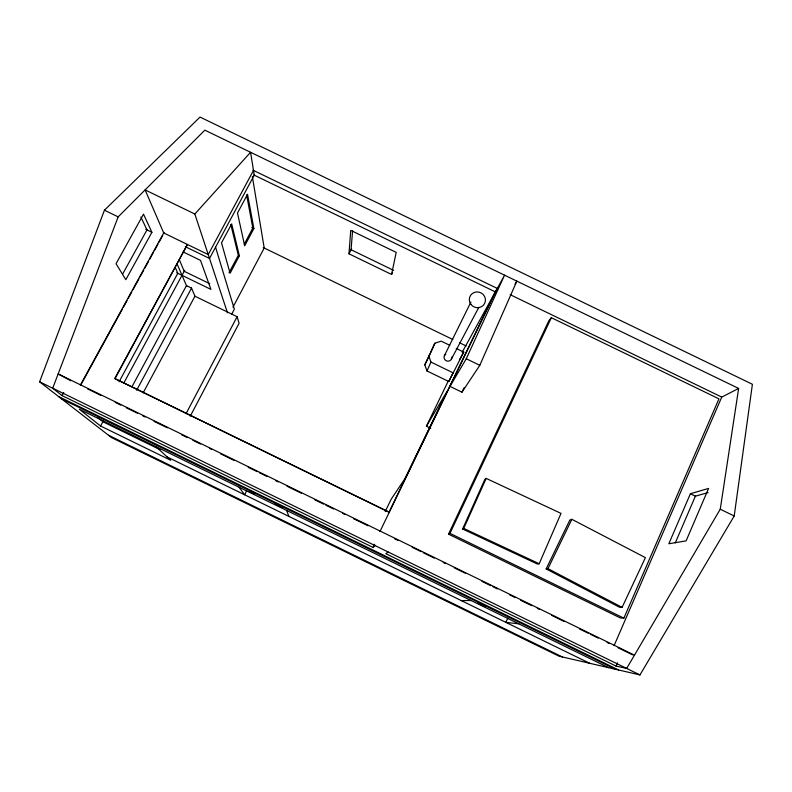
<?xml version="1.0" encoding="UTF-8"?>
<svg xmlns="http://www.w3.org/2000/svg" width="792" height="792" viewBox="0 0 792 792"><rect width="100%" height="100%" fill="white"/><g stroke="black" fill="none" stroke-linecap="round" stroke-linejoin="round"><path stroke-width="1.19" d="M348.975 253.816L350.737 230.363L396.198 252.381L391.565 274.448L348.975 253.816L351.579 248.728M352.579 230.779L351.064 249.737L393.624 270.359M734.204 515.988L752.4 384.278L200.03 117.077L104.435 210.207L39.6 381.813L111.523 437.59L558.994 656.172L639.966 674.923L734.204 515.988L720.255 509.216L738.639 388.436L204.841 130.155L118.166 216.869L52.698 388.209L62.063 395.604L373.101 547.46L374.903 545.51M675.299 542.866L695.386 496.168L708.068 492.584M456.232 348.44L463.756 352.093L448.787 381.526L426.977 370.933L424.799 364.865L434.848 343.233L441.184 341.144L449.787 345.312M388.12 551.965L385.843 553.687L616.057 666.092L617.473 662.815M690.406 493.743L668.834 543.758L686.11 540.867L708.592 488.407L690.406 493.743L695.604 496.267M430.719 352.747L434.848 343.233M539.194 563.746L561.013 513.394L486.179 478.398L484.882 479.378L462.597 528.997L537.461 564.053L539.194 563.746L463.726 528.413L462.597 528.997M623.878 618.156L718.958 398.851L551.341 317.701L548.787 320.879L448.51 534.154L620.374 617.958L623.878 618.156L449.985 533.362L448.51 534.154M614.117 645.569L721.75 397.089L738.639 388.436M462.172 352.212L504.573 275.18L466.27 358.756L449.975 386.367L461.954 392.188L479.803 365.32L516.859 281.12L515.038 284.12M463.726 528.413L486.179 478.398M426.977 370.933L430.967 362.083L428.71 355.786M507.721 618.235L505.86 622.354L518.809 623.829M449.985 533.362L551.341 317.701M622.096 607.375L645.401 557.637L571.864 519.314L569.884 519.968L546.153 568.923L619.7 607.335L622.096 607.375L547.955 568.656L546.153 568.923M461.954 392.188L464.092 387.724M388.555 513.167L495.287 291.862M379.962 531.541L497.208 288.397M373.101 547.46L374.646 544.262M385.239 511.503L391.119 499.326L404.979 478.566L447.143 391.149L426.423 426.225L430.769 428.333M426.423 426.225L448.302 380.932M448.787 381.526L452.905 373.002M547.955 568.656L571.864 519.314M424.799 364.865L430.185 353.846M444.431 355.638L470.903 302.089M391.565 274.448L392.594 272.408M246.649 490.743L244.609 494.772L239.085 487.238M186.031 413.721L237.105 316.711L194.951 296.218L191.545 288.09L186.457 285.615L132.056 386.615M190.288 416.127L239.085 323.284L237.105 316.711M232.977 307.167L264.211 248.015L252.341 176.468M231.591 314.394L234.343 309.187L215.563 247.193M451.43 359.033L478.853 307.296M229.046 272.735L238.323 255.301L230.809 224.532M244.223 244.223L252.836 228.037L246.619 194.941M253.876 228.541L244.688 245.807L237.481 213.048L247.54 194.307L253.876 228.541L251.797 227.532M143.174 392.812L194.951 296.218M253.49 170.419L208.237 254.569L163.706 232.947M136.65 390.228L191.545 288.09M119.077 381.793L177.814 273.299L175.319 267.656M156.153 446.747L170.735 460.281L100.594 426.017L103.465 420.691M123.948 382.803L184.744 270.29M114.791 378.418L187.447 244.471L115.028 378.675L389.258 512.266L115.028 378.675M80.348 385.07L163.954 232.492M80.645 385.288L122.265 309.325M123.453 307.157L127.027 300.643M128.215 298.475L131.779 291.961M132.967 289.793L138.917 278.942M140.105 276.764L143.669 270.26M144.857 268.082L148.421 261.578M149.619 259.4L153.183 252.895M154.371 250.727L157.935 244.213M159.123 242.045L162.697 235.531M62.063 395.604L63.766 392.495M151.906 232.284L125.829 279.685L116.058 263.726L143.51 214.147L151.906 232.284L145.758 229.304M122.651 274.042L146.995 229.898L140.887 217.008M459.716 359.231L463.756 352.093M720.255 509.216L626.67 668.428L616.057 666.092M227.482 312.791L194.842 214.028L250.569 152.282L254.252 175.161L209.524 258.44L185.298 246.688M461.261 600.583L471.052 600.514M253.024 170.191L497.97 288.763M510.216 294.693L721.75 397.089M253.777 174.933L495.841 292.129M194.842 214.028L145.114 189.902L163.885 233.363M263.211 247.53L452.826 339.501M459.479 342.728L466.132 345.955M466.27 358.756L479.803 365.32M430.967 362.083L453.618 373.082M104.435 210.207L118.166 216.869M183.081 251.905L200.515 260.37L210.919 289.387L176.764 272.795M209.751 283.714L184.199 271.3L179.428 259.944M634.461 655.162L58.153 373.933L70.884 380.754M87.516 388.872L100.822 395.366M115.226 402.395L120.77 405.098M126.314 407.811L137.402 413.216M142.946 415.919L145.164 417.008M154.034 421.334L167.34 427.828M181.744 434.858L187.288 437.56M192.832 440.273L200.594 444.055M209.464 448.381L211.682 449.47M220.552 453.796L233.858 460.291M248.262 467.32L257.133 471.646M259.35 472.725L267.112 476.517M275.982 480.843L278.2 481.922M287.07 486.258L301.485 493.287M314.79 499.782L323.651 504.108M325.868 505.187L333.63 508.979M342.5 513.305L344.718 514.384M353.588 518.72L368.003 525.749M394.485 538.669L397.802 540.293M412.196 547.322L421.057 551.638M423.265 552.717L434.343 558.122M443.193 562.449L445.411 563.528M454.271 567.844L465.34 573.25M481.942 581.358L490.802 585.674M493.01 586.753L497.445 588.921M509.622 594.861L515.156 597.564M520.691 600.267L531.759 605.662M537.303 608.365L539.51 609.444M551.687 615.394L563.864 621.334M579.368 628.898L588.228 633.214M590.436 634.303L598.188 638.085M607.048 642.401L609.256 643.48M618.116 647.807L632.511 654.826M39.6 381.813L639.966 674.923M58.578 396.535L618.562 669.963M61.627 398.891L615.137 669.171M249.074 491.416L254.618 494.129M274.557 503.861L282.308 507.652M477.487 602.95L485.09 606.672M608.513 667.636L79.319 409.216L100.594 426.017M159.845 449.559L102.901 421.75L98.119 417.839M167.132 456.935L589.614 663.26M108.534 435.273L562.36 656.954M177.17 264.112L186.813 286.457M286.555 510.414L288.951 516.424M451.787 357.103A3.891 3.792 26.1 0 1 448.916 361.043A3.891 3.792 26.1 0 1 444.411 358.855A3.891 3.792 26.1 0 1 445.728 354.163M239.372 255.806L230.096 273.24L221.503 242.837L231.66 223.898L239.372 255.806M470.765 304.168A8.138 7.841 25.6 0 0 484.704 303.356A8.138 7.841 25.6 0 0 476.675 291.941A8.138 7.841 25.6 0 0 470.765 304.168"/></g></svg>
